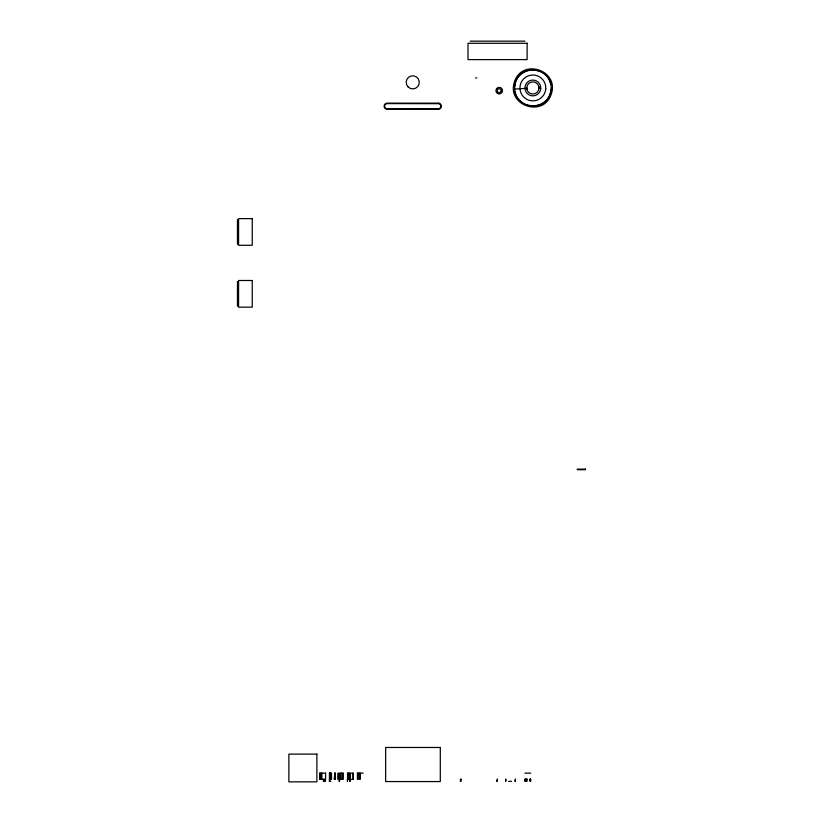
<?xml version="1.0" encoding="UTF-8"?>
<svg xmlns="http://www.w3.org/2000/svg" width="823" height="823" viewBox="0 0 823 823"><rect width="100%" height="100%" fill="white"/><g stroke="black" fill="none" stroke-linecap="round" stroke-linejoin="round"><path stroke-width="1.23" d="M514.684 86.703C516.062 63.062 552.933 65.593 551.071 89.203C549.692 112.833 512.822 110.313 514.684 86.703A18.24 18.24 0 0 1 550.772 84.45M514.828 89.079L526.813 88.328M470.159 41.15L524.971 41.15M237.466 224.607L238.197 224.607L238.197 237.868L237.466 237.868M237.466 230.09L238.197 230.09M237.466 232.209L238.197 232.209M237.466 292.854L238.197 292.854L238.197 294.963L237.466 294.963M329.344 773.147L331.525 773.147L331.525 779.33L329.344 779.33M357.326 773.147L363.2 773.147M524.868 773.147L530.732 773.147M357.326 779.33L358.19 779.33L358.19 773.147M530.732 779.196L529.878 779.196L529.878 781.315L530.732 781.315M329.344 781.315L330.815 781.315M508.624 781.315L511.556 781.315M475.55 77.856L476.815 77.969M538.962 86.765L539.055 88.38M526.895 89.121L526.792 87.536A6.1 6.1 0 0 1 538.859 86.775L538.962 88.37A6.1 6.1 0 0 1 526.895 89.121L526.689 87.526M530.64 779.196L530.64 781.315M530.341 779.196L530.341 781.315M526.329 779.196L526.329 781.315M525.722 779.196L525.722 781.315M525.259 779.196L525.259 781.315M360.268 773.147L360.268 779.33L359.507 779.33L359.507 773.147M357.429 773.147L357.429 779.33M352.954 773.147L352.954 779.33M348.335 773.147L348.335 779.33M347.872 773.147L347.872 779.33M340.321 773.147L340.321 779.33M330.815 773.147L330.815 779.33M330.208 773.147L330.208 779.33M329.735 773.147L329.735 781.315M329.447 773.147L329.447 781.315M325.476 779.33L325.476 781.315L324.715 781.315L324.715 779.33M324.108 779.33L324.108 781.315L323.398 781.315L323.398 779.33M321.875 773.147L321.875 779.33M321.165 773.147L321.165 779.33M237.466 219.628L237.466 244.287M237.466 281.497L237.466 306.156M551.071 89.203A18.24 18.24 0 0 1 514.982 91.456M514.509 81.652C506.094 105.416 543.303 118.173 551.235 94.244C559.65 70.49 522.44 57.733 514.509 81.652M496.639 88.668L496.207 89.409A3.282 3.282 0 0 0 499.654 93.925A3.282 3.282 0 0 0 501.845 88.689L501.248 88.082A3.282 3.282 0 0 0 497.257 88.061L496.639 88.668M501.022 91.425L499.973 92.464A1.934 1.934 0 0 1 497.442 91.404L497.318 90.921A1.934 1.934 0 0 1 497.709 89.491L498.069 89.131A1.934 1.934 0 0 1 501.022 91.425M387.242 103.595L386.532 103.688A2.623 2.623 0 0 0 386.532 108.749L438.937 108.749A2.623 2.623 0 0 0 438.937 103.688L387.242 103.595M527.121 43.29L467.999 43.29L467.999 59.606L527.121 59.606L527.121 43.29M438.258 103.142L387.211 103.142A3.076 3.076 0 0 0 384.125 106.218A3.076 3.076 0 0 0 387.211 109.294L438.258 109.294A3.076 3.076 0 0 0 441.344 106.218A3.076 3.076 0 0 0 438.258 103.142M252.239 218.63L238.577 218.63L238.577 245.285L252.239 245.285L252.239 218.63M252.239 280.499L238.577 280.499L238.577 307.154L252.239 307.154L252.239 280.499M585.534 469.12L577.273 469.12L577.273 469.696L585.534 469.696L585.534 469.12M440.295 747.479L385.648 747.479L385.648 781.562L440.295 781.562L440.295 747.479M316.886 754.115L288.873 754.115L288.873 781.85L316.886 781.85L316.886 754.115M319.797 773.147L319.694 779.33L319.797 773.147M325.569 773.147L320.096 773.147L320.096 779.33L325.569 779.33L325.569 773.147M334.827 773.147L334.354 779.33L334.827 773.147M335.218 773.147L335.115 779.33L335.218 773.147M338.243 773.147L338.15 779.33L338.243 773.147M341.843 773.147L339.611 773.147L339.611 781.315L339.004 781.315L339.004 779.33L341.843 779.33L341.843 773.147M343.16 773.147L342.553 773.147L342.553 779.33L343.16 779.33L343.16 773.147M349.652 773.147L347.573 773.147L347.471 781.315L347.471 779.33L353.345 779.33L353.345 773.147L350.413 773.147L350.413 781.315L349.652 781.315L349.652 773.147M461.096 779.196L460.396 779.196L460.396 781.315L461.096 781.315L461.096 779.196M497.411 779.196L496.948 781.315L497.411 779.196M505.785 779.196L505.682 781.315L505.785 779.196M515.404 779.196L515.116 781.315L515.404 779.196M527.039 779.196L524.961 779.196L524.961 781.315L527.039 781.315L527.039 779.196M545.762 88.833L545.556 85.469A12.921 12.921 0 0 0 519.982 87.063L520.198 90.437A12.921 12.921 0 0 0 545.762 88.833M540.742 88.493L540.608 86.436A7.88 7.88 0 0 0 525.012 87.413L525.136 89.47A7.88 7.88 0 0 0 540.742 88.493M408.105 86.971A6.543 6.543 0 0 0 419.061 84.039A6.543 6.543 0 0 0 411.037 76.025A6.543 6.543 0 0 0 408.105 86.971"/></g></svg>
